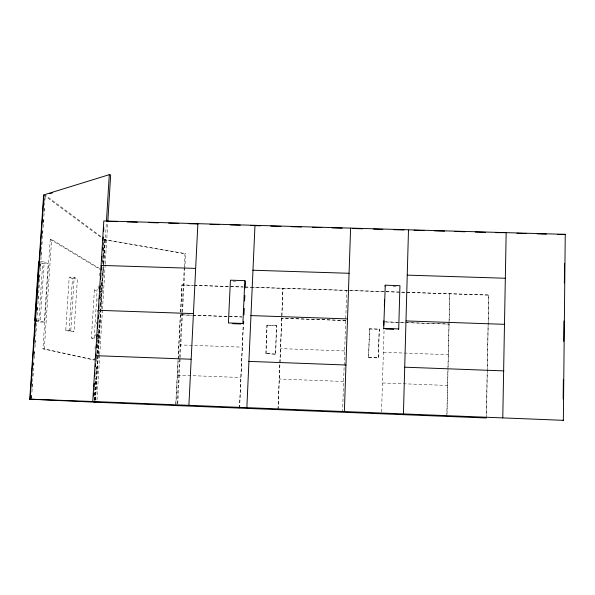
<?xml version="1.0" encoding="UTF-8"?>
<svg xmlns="http://www.w3.org/2000/svg" width="595" height="595" viewBox="0 0 595 595"><rect width="100%" height="100%" fill="white"/><g stroke="black" fill="none" stroke-linecap="round" stroke-linejoin="round"><path stroke-width="0.45" stroke-dasharray="2.98 2.23" d="M486.256 417.98L488.711 294.971L486.465 416.136M446.823 416.403L447.886 369.971M447.901 369.175L449.753 293.699L446.949 416.403M378.242 357.945L379.29 329.028L369.614 328.685L369.473 329.072L368.573 357.588L378.242 357.945L379.29 329.028M381.566 411.971L384.087 329.206M368.573 357.588L369.614 328.685M342.564 412.223L346.721 290.457M277.984 409.635L282.975 288.225L278.051 409.635M265.801 353.549L267.021 325.093L276.586 325.428L275.686 354.174L265.801 353.549L275.686 354.174M266.136 353.824L267.021 325.093M275.396 353.899L276.586 325.428M239.473 408.088L243.243 324.885M239.584 408.096L243.348 324.982M175.77 403.685L178.031 360.414M178.076 359.492L180.411 314.77L241.771 316.897M180.56 312.055L181.973 284.916L193.092 285.28M175.86 405.545L180.411 314.77M180.739 312.174L181.973 284.916M177.161 403.737L179.526 358.376M179.571 357.446L181.884 313.015M181.936 312.085L184.249 267.653M184.294 266.724L184.971 253.76L185.588 253.656L184.911 266.634M177.779 403.76L180.144 358.361M180.188 357.431L182.501 312.955M182.553 312.033L184.867 267.557M94.456 358.227L94.345 360.079L42.929 348.849L50.263 239.391L51.631 239.435L99.477 268.412M95.029 348.96L95.2 346.186M95.825 335.997L95.936 334.145M96.561 323.963L96.673 322.111M97.297 311.921L97.409 310.069M97.982 300.81L98.153 298.036M98.718 288.768L98.948 285.065M99.514 275.805L99.685 273.031M94.166 400.309L94.389 396.612M94.441 395.69L94.955 387.375M95.178 383.678L95.52 378.137M95.966 370.745L96.197 367.055M96.702 358.74L96.814 356.896M97.037 353.199L97.379 347.659M97.431 346.729L98.108 335.647M98.168 334.725L98.51 329.184M98.904 322.713L99.067 319.946M99.975 305.168L100.146 302.394M100.421 297.775L100.875 290.39M101.157 285.771L101.5 280.223M101.894 273.76L102.057 270.985M102.623 261.755L102.734 259.903M102.965 256.207L103.299 250.666M103.359 249.744L103.865 241.429M94.315 400.316L95.669 378.16M95.951 373.541L96.345 367.085M96.688 361.544L96.97 356.926M97.193 353.237L98.71 328.314M98.941 324.617L99.224 320.006M99.558 314.465L99.9 308.924M100.124 305.235L101.641 280.312M101.871 276.615L102.206 271.075M102.66 263.689L102.883 260M103.113 256.311L104.125 239.688L104.713 239.569L185.588 253.656M94.903 400.338L103.188 264.515M103.247 263.592L104.713 239.569M95.289 400.353L103.567 264.559M103.627 263.637L105.092 239.614L102.868 237.963M95.572 399.743L98.279 355.282M98.339 354.36L101.046 309.898M101.105 308.976L103.813 264.515M103.872 263.592L106.349 222.835M96.992 399.803L99.692 355.394M99.744 354.471L102.444 310.062M102.504 309.14L105.196 264.73M105.256 263.801L107.784 222.173M94.404 289.847L97.082 291.2L94.151 338.845L91.429 338.012L94.404 289.847L98.041 289.966M65.77 330.188L69.206 277.106L74.204 277.27L77.395 278.914L74.055 331.378L69.087 331.199L65.77 330.188L70.805 330.366L74.055 331.378M69.087 331.199L72.456 278.75L69.206 277.106M70.805 330.366L74.204 277.27M31.23 398.308L31.483 394.611M31.989 387.219L32.301 382.592M32.74 376.122L33.052 371.503M33.491 365.033L33.677 362.266M34.183 354.865L34.436 351.169M34.934 343.776L35.187 340.08M35.685 332.687L35.938 328.99M36.444 321.597L36.689 317.901M37.195 310.508L37.448 306.812M37.946 299.419L38.199 295.722M38.697 288.33L38.95 284.633M39.389 278.163L39.642 274.466M40.148 267.073L40.393 263.377M40.899 255.984L41.152 252.287M41.65 244.887L41.836 242.12M42.401 233.798L42.654 230.101M43.16 222.709L43.405 219.012M43.911 211.619L44.164 207.923M44.603 201.452L45.042 194.982L102.124 237.412M31.528 398.315L31.899 392.774M31.966 391.852L33.967 362.296M34.22 358.599L34.726 351.206M34.971 347.51L35.477 340.124M35.722 336.428L36.355 327.191M36.414 326.268L37.106 316.101M37.165 315.179L37.857 305.019M37.916 304.097L38.608 293.93M38.675 293.008L39.359 282.848M39.426 281.926L39.925 274.533M40.177 270.837L40.676 263.451M40.929 259.755L41.553 250.517M41.62 249.595L42.312 239.428M42.371 238.506L43.063 228.346M43.123 227.424L43.814 217.264M43.874 216.335L44.566 206.175M44.625 205.253L45.317 195.093M40.52 261.726L44.223 261.845L48.173 263.875L44.268 322.148L38.749 321.954L42.691 263.704L39.471 262.075M44.268 322.148L40.237 320.898L44.223 261.845M95.49 360.116L44.313 348.901L51.631 239.435M344.654 350.938L280.565 348.603M343.613 381.477L279.315 379.022M383.403 352.277L448.236 354.709M382.436 382.964L447.529 385.456M103.976 239.584L105.092 239.614M42.691 263.704L48.173 263.875M232.957 281.145L235.635 281.227M393.154 286.344L396.791 286.463M72.456 278.75L77.395 278.914M194.015 285.31L243.102 286.916M244.954 286.976L250.517 287.162M251.447 287.192L385.218 291.58M386.14 291.609L488.711 294.971M182.152 285.057L193.256 285.421M194.178 285.451L243.214 287.058M245.066 287.125L385.166 291.721M386.081 291.751L488.54 295.113M98.882 291.26L101.574 291.349L98.948 289.996M384.311 321.828L449.061 324.067L384.258 321.932M180.597 314.881L191.731 315.268M192.661 315.298L241.853 317.001M267.348 325.495L276.868 325.822M369.473 329.072L379.112 329.414M36.243 320.757L40.237 320.898M91.429 338.012L95.996 338.176L98.666 339.009L95.959 338.912M368.707 357.327L378.42 357.684M42.929 348.849L44.313 348.901M104.125 239.688L184.971 253.76M177.451 375.125L240.856 377.513M36.288 321.203L38.749 321.954M179.028 344.907L242.232 347.138M50.263 239.391L99.908 269.327M43.651 194.944L101.745 237.933M345.702 320.489L281.74 318.28L345.702 320.489"/><path stroke-width="0.89" d="M563.168 398.962L563.368 379.469M563.763 341.411L563.971 320.988M564.365 282.93L564.566 263.436M562.952 420.315L563.346 420.323L565.25 234.356L103.82 220.931L92.768 401.484L93.192 401.506M398.308 329.489L398.717 328.909L399.944 285.674L385.277 285.198L384.958 286.076M383.782 325.331L383.916 320.764M384.355 306.157L384.548 299.768M383.671 328.976L385.277 285.198M344.379 411.562L350.604 228.108M242.879 323.449L244.82 280.639L230.429 280.178L228.421 322.944L242.879 323.449L243.541 324.067L243.667 321.3M243.957 314.829L244.255 308.359M244.59 300.958L244.835 295.418M245.177 288.017L245.423 282.476M93.527 396.017L93.698 393.273M94.092 386.869L94.315 383.21M94.702 376.813L94.925 373.154M95.319 366.751L95.49 364.006M95.877 357.602L96.107 353.928M96.502 347.458L96.673 344.683M97.119 337.291L97.29 334.516M97.684 328.053L97.855 325.279M98.249 318.808L98.48 315.112M98.874 308.664L99.038 305.919M99.491 298.601L99.655 295.849M100.049 289.445L100.272 285.786M100.667 279.382L100.83 276.638M101.224 270.234L101.448 266.567M101.842 260.104L102.072 256.408M102.466 249.93L102.638 247.156M103.032 240.678L103.255 236.981M103.597 231.433L103.82 227.729M106.468 220.983L109.287 174.677L110.655 174.989L107.844 221.243M34.644 320.698L38.668 261.666M94.047 402.153L95.178 402.198L29.75 399.171L43.651 194.944M31.461 399.245L30.122 399.186L44.023 194.833L109.287 174.677M408.482 230.109L403.425 413.927M565.25 234.356L557.485 234.445M49.735 193.732L52.382 192.921M502.775 417.906L506.166 232.638L495.68 232.652M106.981 221.333L117.103 221.63M127.233 221.928L137.356 222.218M148.408 222.545L158.53 222.835M168.66 223.132L178.783 223.422M188.912 223.72L198.113 223.988L197.875 223.668L188.905 405.336M210.035 224.337L219.205 224.605M230.206 224.925L240.291 225.215M250.383 225.512L260.536 225.803M270.747 226.1L280.959 226.397M291.171 226.695L301.382 226.993M312.524 227.32L321.806 227.588M332.017 227.885L342.229 228.183M352.426 228.48L362.534 228.778M373.563 229.097L382.756 229.365M393.778 229.685L403.893 229.975M414.053 230.272L424.257 230.57M434.454 230.867L444.658 231.165M454.863 231.462L465.067 231.76M475.271 232.057L485.475 232.355M516.936 233.27L526.151 233.537M537.211 233.857L546.426 234.125M486.256 417.98L175.86 405.545M195.599 268.404L101.098 265.407L101.507 265.653M252.823 270.227L349.072 273.284M407.359 275.135L505.4 278.252M98.354 310.315L193.308 313.595M250.807 315.581L347.525 318.913M406.095 320.936L504.627 324.334M383.983 328.388L398.717 328.909M232.771 323.695L240.849 323.978M385.501 329.042L393.734 329.333M190.988 359.231L95.572 355.676L95.988 355.773M248.762 361.381L345.963 365.003M404.823 367.197L503.853 370.886M30.122 399.186L96.881 401.655L95.46 401.595M94.791 402.183L94.203 402.161L177.682 405.612L177.065 405.589M92.768 401.484L563.346 420.323M29.75 399.171L31.171 399.23M246.866 407.657L254.965 225.646M244.82 280.639L245.467 281.547"/></g></svg>
